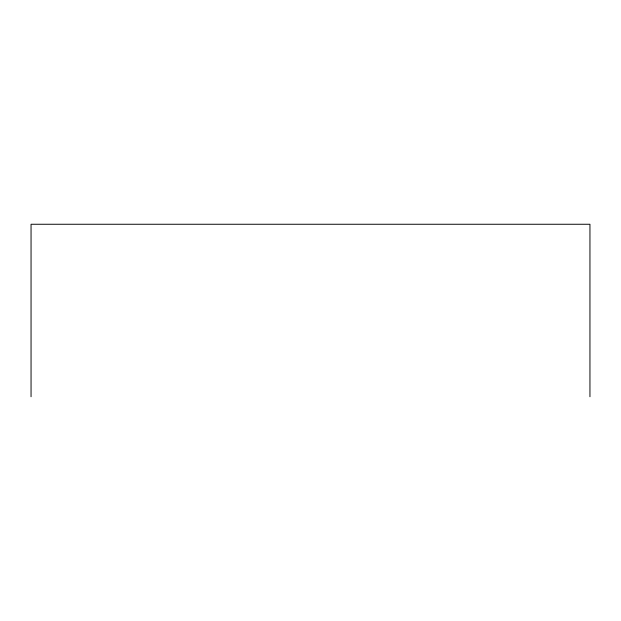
<?xml version="1.0" encoding="UTF-8"?>
<svg xmlns="http://www.w3.org/2000/svg" width="621" height="621" viewBox="0 0 621 621"><rect width="100%" height="100%" fill="white"/><g stroke="black" fill="none" stroke-linecap="round" stroke-linejoin="round"><path stroke-width="0.93" d="M589.95 396.741L589.95 224.259L31.05 224.259L31.05 396.741"/></g></svg>
